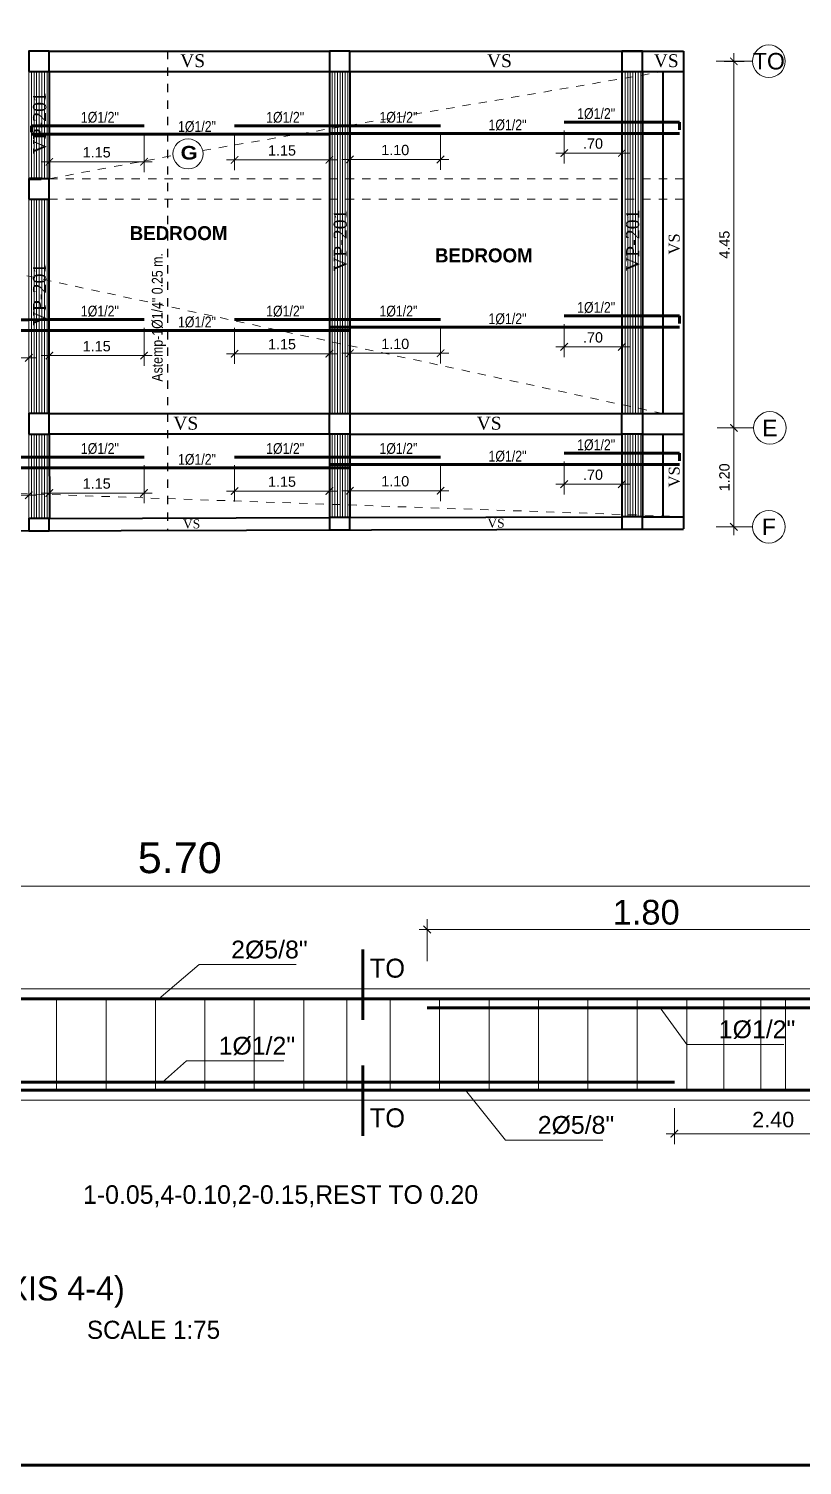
# Model space of a CAD drawing. Header units: millimetres. Extents: x 565 to 912, y 163 to 192.
# Drawn here: x 737.23 to 746.62, y 163.22 to 180.65 of the extents above; entities that cross this region are included whole.
import ezdxf

# ---------------------------------------------------------------- set-up
doc = ezdxf.new("R2010")
doc.units = ezdxf.units.MM
doc.header["$LTSCALE"] = 0.0125
doc.linetypes.add('DASHED2', pattern=[9.525, 6.35, -3.175])
for name, color, linetype, lineweight in [('ACERO', 150, 'Continuous', 60), ('COLUMNAS', 162, 'Continuous', 40), ('COTAS', 9, 'Continuous', 9), ('cotas_v', 130, 'Continuous', 20), ('lineas claras', 4, 'Continuous', 20), ('MARKO', 186, 'Continuous', 80), ('MURO ALTO', 40, 'Continuous', 70), ('proy', 254, 'Continuous', 0), ('PROYECCCIONES', 9, 'DASHED2', 9), ('PROYECCIONES', 7, 'DASHED2', 30), ('TEXTO', 6, 'Continuous', 15), ('VIGAS', 121, 'Continuous', 40)]:
    doc.layers.add(name, color=color, linetype=linetype, lineweight=lineweight)
doc.layers.add('DETALLES', color=1, linetype='Continuous')
doc.styles.add('ARIAL', font='arial.ttf')
doc.styles.add('NOMBRE-2', font='arial.ttf')
doc.styles.add('op', font='romab___.ttf')
doc.styles.add('TEXTO', font='stylu.ttf')
doc.dimstyles.new('PLANTA', dxfattribs={"dimtxt": 0.125, "dimasz": 0.09, "dimexe": 0.125, "dimexo": 0.1, "dimgap": 0.05, "dimtad": 1, "dimzin": 4, "dimdsep": 46, "dimtxsty": 'NOMBRE-2', "dimblk1": 'ARCHTICK', "dimblk2": 'ARCHTICK', "dimsah": 1, "dimcen": 0, "dimdle": 0.1, "dimclrd": 1, "dimclre": 1, "dimclrt": 256, "dimadec": 0, "dimazin": 0, "dimtfac": 1, "dimtmove": 1, "dimatfit": 3, "dimldrblk": 'ARCHTICK', "dimfxl": 0, "dimtolj": 1, "dimtzin": 0, "dimlwd": 0, "dimlwe": 0, "dimarcsym": 0})
pattern_1 = [(90, (21.27016, 2.200372), (-0.03175, 2e-18), [])]

# ---------------------------------------------------------------- blocks, each defined once
blk = doc.blocks.new('_ARCHTICK')
at = {"color": 0, "linetype": 'ByBlock', "const_width": 0.15}
blk.add_lwpolyline([(-0.5, -0.5), (0.5, 0.5)], dxfattribs=at)
blk = doc.blocks.new('*D356')
at = {"layer": 'COTAS', "color": 1, "lineweight": 0, "transparency": 16777216}
for p, q in [((745.692, 175.808), (745.667, 175.808)), ((745.792, 175.908), (745.792, 174.508)), ((745.692, 174.608), (745.667, 174.608))]:
    blk.add_line(p, q, dxfattribs=at)
at = {"layer": 'Defpoints', "color": 0, "transparency": 16777216}
for p in [(745.792, 175.808), (745.792, 174.608), (745.792, 174.608)]:
    blk.add_point(p, dxfattribs=at)
at = {"layer": 'COTAS', "color": 1, "lineweight": 0, "transparency": 16777216, "xscale": 0.09, "yscale": 0.09, "zscale": 0.09}
for p, rotation in [((745.792, 175.808), 90), ((745.792, 174.608), 270)]:
    blk.add_blockref('_ARCHTICK', p, dxfattribs=dict(at, rotation=rotation))
at = {"layer": 'COTAS', "transparency": 16777216, "insert": (745.678, 175.208), "char_height": 0.125, "attachment_point": 5, "rotation": 90, "style": 'NOMBRE-2'}
blk.add_mtext('\\A1;1.20', dxfattribs=at)
blk = doc.blocks.new('*D357')
at = {"layer": 'COTAS', "color": 1, "lineweight": 0, "transparency": 16777216}
for p, q in [((745.792, 180.357), (745.792, 175.708)), ((745.675, 180.257), (745.917, 180.257)), ((745.692, 175.808), (745.667, 175.808))]:
    blk.add_line(p, q, dxfattribs=at)
at = {"layer": 'Defpoints', "color": 0, "transparency": 16777216}
for p in [(745.575, 180.257), (745.792, 175.808), (745.792, 175.808)]:
    blk.add_point(p, dxfattribs=at)
at = {"layer": 'COTAS', "color": 1, "lineweight": 0, "transparency": 16777216, "xscale": 0.09, "yscale": 0.09, "zscale": 0.09}
for p, rotation in [((745.792, 180.257), 90), ((745.792, 175.808), 270)]:
    blk.add_blockref('_ARCHTICK', p, dxfattribs=dict(at, rotation=rotation))
at = {"layer": 'COTAS', "transparency": 16777216, "insert": (745.678, 178.032), "char_height": 0.125, "attachment_point": 5, "rotation": 90, "style": 'NOMBRE-2'}
blk.add_mtext('\\A1;4.45', dxfattribs=at)
blk = doc.blocks.new('*D330')
at = {"layer": 'COTAS', "color": 1, "lineweight": 0, "transparency": 16777216}
for p, q in [((737.482, 179.374), (737.482, 178.913)), ((738.632, 179.374), (738.632, 178.913)), ((737.382, 179.038), (738.732, 179.038))]:
    blk.add_line(p, q, dxfattribs=at)
at = {"layer": 'Defpoints', "color": 0, "transparency": 16777216}
for p in [(737.482, 179.474), (738.632, 179.474), (738.632, 179.038)]:
    blk.add_point(p, dxfattribs=at)
at = {"layer": 'COTAS', "color": 1, "lineweight": 0, "transparency": 16777216, "xscale": 0.09, "yscale": 0.09, "zscale": 0.09, "rotation": 180}
blk.add_blockref('_ARCHTICK', (737.482, 179.038), dxfattribs=at)
at = {"layer": 'COTAS', "color": 1, "lineweight": 0, "transparency": 16777216, "xscale": 0.09, "yscale": 0.09, "zscale": 0.09}
blk.add_blockref('_ARCHTICK', (738.632, 179.038), dxfattribs=at)
at = {"layer": 'COTAS', "transparency": 16777216, "insert": (738.057, 179.152), "char_height": 0.125, "attachment_point": 5, "style": 'NOMBRE-2'}
blk.add_mtext('\\A1;1.15', dxfattribs=at)
blk = doc.blocks.new('*D331')
at = {"layer": 'COTAS', "color": 1, "lineweight": 0, "transparency": 16777216}
for p, q in [((739.731, 179.374), (739.731, 178.936)), ((740.881, 179.374), (740.881, 178.936)), ((739.631, 179.061), (740.981, 179.061))]:
    blk.add_line(p, q, dxfattribs=at)
at = {"layer": 'Defpoints', "color": 0, "transparency": 16777216}
for p in [(739.731, 179.474), (740.881, 179.474), (740.881, 179.061)]:
    blk.add_point(p, dxfattribs=at)
at = {"layer": 'COTAS', "color": 1, "lineweight": 0, "transparency": 16777216, "xscale": 0.09, "yscale": 0.09, "zscale": 0.09, "rotation": 180}
blk.add_blockref('_ARCHTICK', (739.731, 179.061), dxfattribs=at)
at = {"layer": 'COTAS', "color": 1, "lineweight": 0, "transparency": 16777216, "xscale": 0.09, "yscale": 0.09, "zscale": 0.09}
blk.add_blockref('_ARCHTICK', (740.881, 179.061), dxfattribs=at)
at = {"layer": 'COTAS', "transparency": 16777216, "insert": (740.306, 179.175), "char_height": 0.125, "attachment_point": 5, "style": 'NOMBRE-2'}
blk.add_mtext('\\A1;1.15', dxfattribs=at)
blk = doc.blocks.new('*D332')
at = {"layer": 'COTAS', "color": 1, "lineweight": 0, "transparency": 16777216}
for p, q in [((741.131, 179.374), (741.131, 178.941)), ((742.231, 179.374), (742.231, 178.941)), ((741.031, 179.066), (742.331, 179.066))]:
    blk.add_line(p, q, dxfattribs=at)
at = {"layer": 'Defpoints', "color": 0, "transparency": 16777216}
for p in [(741.131, 179.474), (742.231, 179.474), (742.231, 179.066)]:
    blk.add_point(p, dxfattribs=at)
at = {"layer": 'COTAS', "color": 1, "lineweight": 0, "transparency": 16777216, "xscale": 0.09, "yscale": 0.09, "zscale": 0.09, "rotation": 180}
blk.add_blockref('_ARCHTICK', (741.131, 179.066), dxfattribs=at)
at = {"layer": 'COTAS', "color": 1, "lineweight": 0, "transparency": 16777216, "xscale": 0.09, "yscale": 0.09, "zscale": 0.09}
blk.add_blockref('_ARCHTICK', (742.231, 179.066), dxfattribs=at)
at = {"layer": 'COTAS', "transparency": 16777216, "insert": (741.681, 179.18), "char_height": 0.125, "attachment_point": 5, "style": 'NOMBRE-2'}
blk.add_mtext('\\A1;1.10', dxfattribs=at)
blk = doc.blocks.new('*D333')
at = {"layer": 'COTAS', "color": 1, "lineweight": 0, "transparency": 16777216}
for p, q in [((743.732, 179.419), (743.732, 179.019)), ((744.432, 179.421), (744.432, 179.019)), ((743.632, 179.144), (744.532, 179.144))]:
    blk.add_line(p, q, dxfattribs=at)
at = {"layer": 'Defpoints', "color": 0, "transparency": 16777216}
for p in [(743.732, 179.519), (744.432, 179.521), (744.432, 179.144)]:
    blk.add_point(p, dxfattribs=at)
at = {"layer": 'COTAS', "color": 1, "lineweight": 0, "transparency": 16777216, "xscale": 0.09, "yscale": 0.09, "zscale": 0.09, "rotation": 180}
blk.add_blockref('_ARCHTICK', (743.732, 179.144), dxfattribs=at)
at = {"layer": 'COTAS', "color": 1, "lineweight": 0, "transparency": 16777216, "xscale": 0.09, "yscale": 0.09, "zscale": 0.09}
blk.add_blockref('_ARCHTICK', (744.432, 179.144), dxfattribs=at)
at = {"layer": 'COTAS', "transparency": 16777216, "insert": (744.082, 179.258), "char_height": 0.125, "attachment_point": 5, "style": 'NOMBRE-2'}
blk.add_mtext('\\A1;.70', dxfattribs=at)
blk = doc.blocks.new('*D334')
at = {"layer": 'COTAS', "color": 1, "lineweight": 0, "transparency": 16777216}
for p, q in [((743.732, 177.067), (743.732, 176.667)), ((744.432, 177.069), (744.432, 176.667)), ((743.632, 176.792), (744.532, 176.792))]:
    blk.add_line(p, q, dxfattribs=at)
at = {"layer": 'Defpoints', "color": 0, "transparency": 16777216}
for p in [(743.732, 177.167), (744.432, 177.169), (744.432, 176.792)]:
    blk.add_point(p, dxfattribs=at)
at = {"layer": 'COTAS', "color": 1, "lineweight": 0, "transparency": 16777216, "xscale": 0.09, "yscale": 0.09, "zscale": 0.09, "rotation": 180}
blk.add_blockref('_ARCHTICK', (743.732, 176.792), dxfattribs=at)
at = {"layer": 'COTAS', "color": 1, "lineweight": 0, "transparency": 16777216, "xscale": 0.09, "yscale": 0.09, "zscale": 0.09}
blk.add_blockref('_ARCHTICK', (744.432, 176.792), dxfattribs=at)
at = {"layer": 'COTAS', "transparency": 16777216, "insert": (744.082, 176.906), "char_height": 0.125, "attachment_point": 5, "style": 'NOMBRE-2'}
blk.add_mtext('\\A1;.70', dxfattribs=at)
blk = doc.blocks.new('*D335')
at = {"layer": 'COTAS', "color": 1, "lineweight": 0, "transparency": 16777216}
for p, q in [((741.131, 177.022), (741.131, 176.589)), ((742.231, 177.022), (742.231, 176.589)), ((741.031, 176.714), (742.331, 176.714))]:
    blk.add_line(p, q, dxfattribs=at)
at = {"layer": 'Defpoints', "color": 0, "transparency": 16777216}
for p in [(741.131, 177.122), (742.231, 177.122), (742.231, 176.714)]:
    blk.add_point(p, dxfattribs=at)
at = {"layer": 'COTAS', "color": 1, "lineweight": 0, "transparency": 16777216, "xscale": 0.09, "yscale": 0.09, "zscale": 0.09, "rotation": 180}
blk.add_blockref('_ARCHTICK', (741.131, 176.714), dxfattribs=at)
at = {"layer": 'COTAS', "color": 1, "lineweight": 0, "transparency": 16777216, "xscale": 0.09, "yscale": 0.09, "zscale": 0.09}
blk.add_blockref('_ARCHTICK', (742.231, 176.714), dxfattribs=at)
at = {"layer": 'COTAS', "transparency": 16777216, "insert": (741.681, 176.827), "char_height": 0.125, "attachment_point": 5, "style": 'NOMBRE-2'}
blk.add_mtext('\\A1;1.10', dxfattribs=at)
blk = doc.blocks.new('*D336')
at = {"layer": 'COTAS', "color": 1, "lineweight": 0, "transparency": 16777216}
for p, q in [((739.731, 177.022), (739.731, 176.584)), ((740.881, 177.022), (740.881, 176.584)), ((739.631, 176.709), (740.981, 176.709))]:
    blk.add_line(p, q, dxfattribs=at)
at = {"layer": 'Defpoints', "color": 0, "transparency": 16777216}
for p in [(739.731, 177.122), (740.881, 177.122), (740.881, 176.709)]:
    blk.add_point(p, dxfattribs=at)
at = {"layer": 'COTAS', "color": 1, "lineweight": 0, "transparency": 16777216, "xscale": 0.09, "yscale": 0.09, "zscale": 0.09, "rotation": 180}
blk.add_blockref('_ARCHTICK', (739.731, 176.709), dxfattribs=at)
at = {"layer": 'COTAS', "color": 1, "lineweight": 0, "transparency": 16777216, "xscale": 0.09, "yscale": 0.09, "zscale": 0.09}
blk.add_blockref('_ARCHTICK', (740.881, 176.709), dxfattribs=at)
at = {"layer": 'COTAS', "transparency": 16777216, "insert": (740.306, 176.823), "char_height": 0.125, "attachment_point": 5, "style": 'NOMBRE-2'}
blk.add_mtext('\\A1;1.15', dxfattribs=at)
blk = doc.blocks.new('*D337')
at = {"layer": 'COTAS', "color": 1, "lineweight": 0, "transparency": 16777216}
for p, q in [((735.783, 177.022), (735.783, 176.534)), ((737.232, 177.025), (737.232, 176.534)), ((735.683, 176.659), (737.332, 176.659))]:
    blk.add_line(p, q, dxfattribs=at)
at = {"layer": 'Defpoints', "color": 0, "transparency": 16777216}
for p in [(735.783, 177.122), (737.232, 177.125), (737.232, 176.659)]:
    blk.add_point(p, dxfattribs=at)
at = {"layer": 'COTAS', "color": 1, "lineweight": 0, "transparency": 16777216, "xscale": 0.09, "yscale": 0.09, "zscale": 0.09, "rotation": 180}
blk.add_blockref('_ARCHTICK', (735.783, 176.659), dxfattribs=at)
at = {"layer": 'COTAS', "color": 1, "lineweight": 0, "transparency": 16777216, "xscale": 0.09, "yscale": 0.09, "zscale": 0.09}
blk.add_blockref('_ARCHTICK', (737.232, 176.659), dxfattribs=at)
at = {"layer": 'COTAS', "transparency": 16777216, "insert": (736.507, 176.772), "char_height": 0.125, "attachment_point": 5, "style": 'NOMBRE-2'}
blk.add_mtext('\\A1;1.45', dxfattribs=at)
blk = doc.blocks.new('*D338')
at = {"layer": 'COTAS', "color": 1, "lineweight": 0, "transparency": 16777216}
for p, q in [((737.482, 177.022), (737.482, 176.561)), ((738.632, 177.022), (738.632, 176.561)), ((737.382, 176.686), (738.732, 176.686))]:
    blk.add_line(p, q, dxfattribs=at)
at = {"layer": 'Defpoints', "color": 0, "transparency": 16777216}
for p in [(737.482, 177.122), (738.632, 177.122), (738.632, 176.686)]:
    blk.add_point(p, dxfattribs=at)
at = {"layer": 'COTAS', "color": 1, "lineweight": 0, "transparency": 16777216, "xscale": 0.09, "yscale": 0.09, "zscale": 0.09, "rotation": 180}
blk.add_blockref('_ARCHTICK', (737.482, 176.686), dxfattribs=at)
at = {"layer": 'COTAS', "color": 1, "lineweight": 0, "transparency": 16777216, "xscale": 0.09, "yscale": 0.09, "zscale": 0.09}
blk.add_blockref('_ARCHTICK', (738.632, 176.686), dxfattribs=at)
at = {"layer": 'COTAS', "transparency": 16777216, "insert": (738.057, 176.799), "char_height": 0.125, "attachment_point": 5, "style": 'NOMBRE-2'}
blk.add_mtext('\\A1;1.15', dxfattribs=at)
blk = doc.blocks.new('*D267')
at = {"layer": 'COTAS', "color": 1, "lineweight": 0, "transparency": 16777216}
for p, q in [((735.783, 175.354), (735.783, 174.866)), ((737.232, 175.358), (737.232, 174.866)), ((735.683, 174.991), (737.332, 174.991))]:
    blk.add_line(p, q, dxfattribs=at)
at = {"layer": 'Defpoints', "color": 0, "transparency": 16777216}
for p in [(735.783, 175.454), (737.232, 175.458), (737.232, 174.991)]:
    blk.add_point(p, dxfattribs=at)
at = {"layer": 'COTAS', "color": 1, "lineweight": 0, "transparency": 16777216, "xscale": 0.09, "yscale": 0.09, "zscale": 0.09, "rotation": 180}
blk.add_blockref('_ARCHTICK', (735.783, 174.991), dxfattribs=at)
at = {"layer": 'COTAS', "color": 1, "lineweight": 0, "transparency": 16777216, "xscale": 0.09, "yscale": 0.09, "zscale": 0.09}
blk.add_blockref('_ARCHTICK', (737.232, 174.991), dxfattribs=at)
at = {"layer": 'COTAS', "transparency": 16777216, "insert": (736.507, 175.105), "char_height": 0.125, "attachment_point": 5, "style": 'NOMBRE-2'}
blk.add_mtext('\\A1;1.45', dxfattribs=at)
blk = doc.blocks.new('*D268')
at = {"layer": 'COTAS', "color": 1, "lineweight": 0, "transparency": 16777216}
for p, q in [((737.482, 175.355), (737.482, 174.893)), ((738.632, 175.355), (738.632, 174.893)), ((737.382, 175.018), (738.732, 175.018))]:
    blk.add_line(p, q, dxfattribs=at)
at = {"layer": 'Defpoints', "color": 0, "transparency": 16777216}
for p in [(737.482, 175.455), (738.632, 175.455), (738.632, 175.018)]:
    blk.add_point(p, dxfattribs=at)
at = {"layer": 'COTAS', "color": 1, "lineweight": 0, "transparency": 16777216, "xscale": 0.09, "yscale": 0.09, "zscale": 0.09, "rotation": 180}
blk.add_blockref('_ARCHTICK', (737.482, 175.018), dxfattribs=at)
at = {"layer": 'COTAS', "color": 1, "lineweight": 0, "transparency": 16777216, "xscale": 0.09, "yscale": 0.09, "zscale": 0.09}
blk.add_blockref('_ARCHTICK', (738.632, 175.018), dxfattribs=at)
at = {"layer": 'COTAS', "transparency": 16777216, "insert": (738.057, 175.132), "char_height": 0.125, "attachment_point": 5, "style": 'NOMBRE-2'}
blk.add_mtext('\\A1;1.15', dxfattribs=at)
blk = doc.blocks.new('*D269')
at = {"layer": 'COTAS', "color": 1, "lineweight": 0, "transparency": 16777216}
for p, q in [((739.731, 175.355), (739.731, 174.917)), ((740.881, 175.355), (740.881, 174.917)), ((739.631, 175.042), (740.981, 175.042))]:
    blk.add_line(p, q, dxfattribs=at)
at = {"layer": 'Defpoints', "color": 0, "transparency": 16777216}
for p in [(739.731, 175.455), (740.881, 175.455), (740.881, 175.042)]:
    blk.add_point(p, dxfattribs=at)
at = {"layer": 'COTAS', "color": 1, "lineweight": 0, "transparency": 16777216, "xscale": 0.09, "yscale": 0.09, "zscale": 0.09, "rotation": 180}
blk.add_blockref('_ARCHTICK', (739.731, 175.042), dxfattribs=at)
at = {"layer": 'COTAS', "color": 1, "lineweight": 0, "transparency": 16777216, "xscale": 0.09, "yscale": 0.09, "zscale": 0.09}
blk.add_blockref('_ARCHTICK', (740.881, 175.042), dxfattribs=at)
at = {"layer": 'COTAS', "transparency": 16777216, "insert": (740.306, 175.155), "char_height": 0.125, "attachment_point": 5, "style": 'NOMBRE-2'}
blk.add_mtext('\\A1;1.15', dxfattribs=at)
blk = doc.blocks.new('*D270')
at = {"layer": 'COTAS', "color": 1, "lineweight": 0, "transparency": 16777216}
for p, q in [((741.131, 175.355), (741.131, 174.921)), ((742.231, 175.355), (742.231, 174.921)), ((741.031, 175.046), (742.331, 175.046))]:
    blk.add_line(p, q, dxfattribs=at)
at = {"layer": 'Defpoints', "color": 0, "transparency": 16777216}
for p in [(741.131, 175.455), (742.231, 175.455), (742.231, 175.046)]:
    blk.add_point(p, dxfattribs=at)
at = {"layer": 'COTAS', "color": 1, "lineweight": 0, "transparency": 16777216, "xscale": 0.09, "yscale": 0.09, "zscale": 0.09, "rotation": 180}
blk.add_blockref('_ARCHTICK', (741.131, 175.046), dxfattribs=at)
at = {"layer": 'COTAS', "color": 1, "lineweight": 0, "transparency": 16777216, "xscale": 0.09, "yscale": 0.09, "zscale": 0.09}
blk.add_blockref('_ARCHTICK', (742.231, 175.046), dxfattribs=at)
at = {"layer": 'COTAS', "transparency": 16777216, "insert": (741.681, 175.16), "char_height": 0.125, "attachment_point": 5, "style": 'NOMBRE-2'}
blk.add_mtext('\\A1;1.10', dxfattribs=at)
blk = doc.blocks.new('*D271')
at = {"layer": 'COTAS', "color": 1, "lineweight": 0, "transparency": 16777216}
for p, q in [((743.732, 175.4), (743.732, 175)), ((744.432, 175.402), (744.432, 175)), ((743.632, 175.125), (744.532, 175.125))]:
    blk.add_line(p, q, dxfattribs=at)
at = {"layer": 'Defpoints', "color": 0, "transparency": 16777216}
for p in [(743.732, 175.5), (744.432, 175.502), (744.432, 175.125)]:
    blk.add_point(p, dxfattribs=at)
at = {"layer": 'COTAS', "color": 1, "lineweight": 0, "transparency": 16777216, "xscale": 0.09, "yscale": 0.09, "zscale": 0.09, "rotation": 180}
blk.add_blockref('_ARCHTICK', (743.732, 175.125), dxfattribs=at)
at = {"layer": 'COTAS', "color": 1, "lineweight": 0, "transparency": 16777216, "xscale": 0.09, "yscale": 0.09, "zscale": 0.09}
blk.add_blockref('_ARCHTICK', (744.432, 175.125), dxfattribs=at)
at = {"layer": 'COTAS', "transparency": 16777216, "insert": (744.082, 175.239), "char_height": 0.125, "attachment_point": 5, "style": 'NOMBRE-2'}
blk.add_mtext('\\A1;.70', dxfattribs=at)

msp = doc.modelspace()

# ---------------------------------------------------------------- hatches: boundary and pattern name
at = {"layer": 'proy'}
h = msp.add_hatch(dxfattribs=at)
h.set_pattern_fill('LINE', color=256, scale=0.01, angle=90, style=0)
h.set_pattern_definition(pattern_1)
h.paths.add_polyline_path([(730.13115, 180.1324), (729.88115, 180.1324), (729.88115, 175.98256), (730.13115, 175.98256)])
h.paths.add_polyline_path([(730.13115, 175.73256), (729.88115, 175.73256), (729.88115, 175.7324), (729.88153, 174.68959), (730.13153, 174.69027)])
h.paths.add_polyline_path([(732.92115, 178.5824), (732.67115, 178.5824), (732.67117, 175.98246), (732.92118, 175.98246)])
h.paths.add_polyline_path([(732.92118, 175.73246), (732.67118, 175.73246), (732.67118, 174.70026), (732.92118, 174.70026), (732.9234, 174.70027)])
h.paths.add_polyline_path([(737.48115, 180.1324), (737.23115, 180.1324), (737.23115, 178.8324), (737.48115, 178.8324)])
h.paths.add_polyline_path([(737.48115, 178.5824), (737.23115, 178.5824), (737.23115, 175.9824), (737.48115, 175.9824)])
h.paths.add_polyline_path([(737.48115, 175.7324), (737.23115, 175.7324), (737.23115, 174.70956), (737.23142, 174.70957), (737.48393, 174.71025)])
h = msp.add_hatch(dxfattribs=at)
h.set_pattern_fill('LINE', color=256, scale=0.01, angle=90, style=0)
h.set_pattern_definition(pattern_1)
h.paths.add_polyline_path([(741.1315, 180.1324), (740.8815, 180.1324), (740.8817, 175.98256), (741.1315, 175.98256)])
h.paths.add_polyline_path([(741.1315, 175.73256), (740.8815, 175.73256), (740.88425, 174.71949), (741.1315, 174.72016)])
h.paths.add_polyline_path([(744.68115, 180.1324), (744.43115, 180.1324), (744.43115, 175.98256), (744.68115, 175.98256)])
h.paths.add_polyline_path([(744.68115, 175.73256), (744.43115, 175.73256), (744.43115, 174.72913), (744.68142, 174.72981)])

# ---------------------------------------------------------------- linework, layer by layer
at = {"layer": 'ACERO'}
for p, q in [((737.26441, 179.47448), (737.26441, 179.39846)), ((737.26441, 179.47448), (738.6319, 179.47448)), ((739.7314, 179.47448), (740.8814, 179.47448)), ((740.8814, 179.47448), (741.1315, 179.47448)), ((741.1315, 179.47448), (742.2315, 179.47448)), ((744.4319, 179.51932), (743.7319, 179.51932)), ((744.4319, 179.51932), (745.13196, 179.51932)), ((745.13196, 179.51932), (745.13196, 179.42701)), ((740.8814, 179.37448), (737.26441, 179.37448)), ((740.88137, 179.3819), (745.13043, 179.3819)), ((744.43187, 177.16709), (743.73187, 177.16709)), ((744.43187, 177.16709), (745.13193, 177.16709)), ((745.13193, 177.16709), (745.13193, 177.07477)), ((732.67116, 176.99051), (741.13147, 176.99053)), ((735.78187, 177.12156), (737.23187, 177.12156)), ((737.23187, 177.12156), (737.48187, 177.12224)), ((737.48187, 177.12224), (738.63187, 177.12224)), ((739.73137, 177.12224), (740.88137, 177.12224)), ((740.88134, 177.02966), (745.1304, 177.02966)), ((740.88137, 177.12224), (741.13147, 177.12224)), ((741.13147, 177.12224), (742.23147, 177.12224)), ((737.23266, 175.45419), (735.78266, 175.45419)), ((737.2319, 175.45419), (737.4819, 175.45487)), ((737.4819, 175.45487), (738.6319, 175.45487)), ((739.7314, 175.45487), (740.8814, 175.45487)), ((740.8814, 175.45487), (741.1315, 175.45487)), ((741.1315, 175.45487), (742.2315, 175.45487)), ((744.4319, 175.49971), (743.7319, 175.49971)), ((744.4319, 175.49971), (745.13196, 175.49971)), ((745.13196, 175.49971), (745.13196, 175.4074)), ((732.67224, 175.32316), (741.1315, 175.32316)), ((740.88137, 175.36229), (745.13043, 175.36229)), ((741.28594, 169.47931), (741.28594, 168.62437)), ((734.71982, 168.88052), (747.46982, 168.88052)), ((747.88184, 168.77084), (742.06982, 168.77084)), ((741.28594, 168.07104), (741.28594, 167.2161)), ((733.66982, 167.86993), (745.06982, 167.86993)), ((734.71982, 167.77052), (747.46982, 167.77052))]:
    msp.add_line(p, q, dxfattribs=at)
at = {"layer": 'COLUMNAS'}
for points in [[(737.23115, 180.1324), (737.48115, 180.1324), (737.48115, 180.3824), (737.23115, 180.3824)], [(740.8815, 180.1324), (741.1315, 180.1324), (741.1315, 180.3824), (740.8815, 180.3824)], [(744.43115, 180.1324), (744.68115, 180.1324), (744.68115, 180.3824), (744.43115, 180.3824)], [(737.23115, 178.5824), (737.48115, 178.5824), (737.48115, 178.8324), (737.23115, 178.8324)], [(737.23115, 175.7324), (737.48115, 175.7324), (737.48115, 175.9824), (737.23115, 175.9824)], [(740.8815, 175.98256), (741.1315, 175.98256), (741.1315, 175.73256), (740.8815, 175.73256)], [(744.43115, 175.98256), (744.68115, 175.98256), (744.68115, 175.73256), (744.43115, 175.73256)], [(737.23115, 174.55956), (737.48115, 174.55956), (737.48142, 174.71024), (737.23142, 174.70957)], [(740.88153, 174.56948), (741.13153, 174.56948), (741.1315, 174.72016), (740.88115, 174.71948)], [(744.43115, 174.57981), (744.68115, 174.57981), (744.68142, 174.72981), (744.43115, 174.72913)]]:
    msp.add_lwpolyline(points, close=True, dxfattribs=at)
at = {"layer": 'COTAS', "color": 1, "lineweight": 0}
for p, q in [((734.04482, 170.24795), (748.14482, 170.24795)), ((742.06982, 169.33628), (742.06982, 169.84593)), ((741.96982, 169.72093), (747.56982, 169.72093)), ((745.06982, 167.55052), (745.06982, 167.11727)), ((744.96982, 167.24227), (747.56982, 167.24227))]:
    msp.add_line(p, q, dxfattribs=at)
at = {"layer": 'cotas_v'}
msp.add_circle((739.16565, 179.13346), 0.18263, dxfattribs=at)
at = {"layer": 'MARKO'}
msp.add_lwpolyline([(706.47097, 191.71852), (706.47097, 163.21852), (770.06423, 163.21852), (770.06423, 191.71852)], close=True, dxfattribs=at)
at = {"layer": 'MURO ALTO'}
for p, q in [((737.23115, 178.8324), (737.38115, 178.8324)), ((741.03115, 175.73256), (741.03115, 175.7324)), ((744.53115, 175.73256), (744.53115, 175.7324)), ((744.68115, 175.73256), (744.68115, 175.7324))]:
    msp.add_line(p, q, dxfattribs=at)
at = {"layer": 'proy'}
for p, q in [((739.29974, 169.29403), (738.81323, 168.88052)), ((740.47935, 169.29403), (739.29974, 169.29403)), ((737.94978, 169.00052), (731.26982, 169.00052)), ((734.71982, 169.00052), (747.46982, 169.00052)), ((737.56982, 168.88052), (737.56982, 167.77052)), ((738.16982, 168.88052), (738.16982, 167.77052)), ((738.76982, 168.88052), (738.76982, 167.77052)), ((739.36982, 168.88052), (739.36982, 167.77052)), ((739.96982, 168.88052), (739.96982, 167.77052)), ((740.56982, 168.88052), (740.56982, 167.77052)), ((741.09482, 168.88052), (741.09482, 167.77052)), ((741.61982, 168.88052), (741.61982, 167.77052)), ((742.21982, 168.88052), (742.21982, 167.77052)), ((742.81982, 168.88052), (742.81982, 167.77052)), ((743.41982, 168.88052), (743.41982, 167.77052)), ((744.01982, 168.88052), (744.01982, 167.77052)), ((744.61982, 168.88052), (744.61982, 167.77052)), ((745.21982, 168.32552), (744.89724, 168.77084)), ((745.21982, 168.88052), (745.21982, 167.77052)), ((745.66982, 168.88052), (745.66982, 167.77052)), ((746.11982, 168.88052), (746.11982, 167.77052)), ((746.41982, 168.88052), (746.41982, 167.77052)), ((746.39943, 168.32552), (745.21982, 168.32552)), ((739.14759, 168.12634), (738.85416, 167.86993)), ((740.3272, 168.12634), (739.14759, 168.12634)), ((743.02148, 167.16516), (742.53498, 167.77052)), ((734.382, 167.65052), (747.46982, 167.65052)), ((744.2011, 167.16516), (743.02148, 167.16516))]:
    msp.add_line(p, q, dxfattribs=at)
at = {"layer": 'PROYECCCIONES'}
for p, q in [((739.34347, 179.17509), (744.93115, 180.1324)), ((737.48115, 178.8324), (738.98411, 179.11352)), ((737.48115, 178.8324), (745.18115, 178.8324)), ((737.48115, 178.5824), (745.18115, 178.5824)), ((744.93115, 175.98256), (736.70732, 177.76279)), ((726.72276, 175.37323), (745.18115, 174.73187))]:
    msp.add_line(p, q, dxfattribs=at)
at = {"layer": 'PROYECCIONES'}
msp.add_line((738.91475, 180.3824), (738.91475, 174.56466), dxfattribs=at)
at = {"layer": 'TEXTO'}
for p, q in [((745.57543, 180.2574), (746.01923, 180.2574)), ((745.58752, 175.80756), (746.03132, 175.80756)), ((745.57543, 174.60834), (746.01923, 174.60834))]:
    msp.add_line(p, q, dxfattribs=at)
for centre in [(746.21715, 180.2574), (746.22924, 175.80756), (746.21715, 174.60834)]:
    msp.add_circle(centre, 0.19792, dxfattribs=at)
at = {"layer": 'VIGAS'}
for p, q in [((737.48115, 180.3824), (740.8815, 180.3824)), ((741.1315, 180.3824), (744.68115, 180.3824)), ((744.68115, 180.3824), (745.18115, 180.3824)), ((745.18115, 180.3824), (745.18115, 174.58167)), ((737.48115, 180.1324), (740.8815, 180.1324)), ((737.48115, 180.1324), (737.48115, 178.8324)), ((740.8815, 180.1324), (740.8817, 175.98256)), ((741.1315, 180.1324), (744.43115, 180.1324)), ((741.1315, 180.1324), (741.1315, 175.98256)), ((744.43115, 180.1324), (744.43115, 175.98256)), ((744.68115, 180.1324), (745.18115, 180.1324)), ((744.68115, 180.1324), (744.68115, 175.98256)), ((744.93115, 180.1324), (744.93115, 175.98256)), ((745.18115, 180.2324), (745.18115, 178.4324)), ((737.48115, 175.9824), (737.48115, 178.5824)), ((737.48115, 175.9824), (740.8815, 175.98256)), ((741.1315, 175.98256), (744.43115, 175.98256)), ((744.68115, 175.98256), (745.18115, 175.98256)), ((740.8815, 175.73256), (737.48115, 175.7324)), ((737.48115, 175.7324), (737.48393, 174.71025)), ((740.8815, 175.73256), (740.88425, 174.71949)), ((741.1315, 175.73256), (744.43115, 175.73256)), ((741.1315, 175.73256), (741.1315, 174.71982)), ((744.43115, 175.73256), (744.43115, 174.72913)), ((744.66216, 175.73256), (745.18115, 175.73256)), ((744.68115, 175.7324), (744.68142, 174.72981)), ((744.93115, 175.73256), (744.93115, 174.72981)), ((737.48142, 174.71024), (740.88115, 174.71948)), ((741.1315, 174.72016), (744.43115, 174.72913)), ((744.68142, 174.72981), (745.18115, 174.72981)), ((721.13115, 174.51582), (744.43115, 174.57981)), ((744.68115, 174.57981), (745.18115, 174.58117))]:
    msp.add_line(p, q, dxfattribs=at)

# ---------------------------------------------------------------- block references
at = {"layer": 'COTAS', "color": 1, "lineweight": 0, "xscale": -0.09, "yscale": 0.09, "zscale": 0.09}
msp.add_blockref('_ARCHTICK', (742.06982, 169.72093), dxfattribs=at)
at = {"layer": 'COTAS', "color": 1, "lineweight": 0, "xscale": 0.09, "yscale": 0.09, "zscale": 0.09, "rotation": 180}
msp.add_blockref('_ARCHTICK', (745.06982, 167.24227), dxfattribs=at)

# ---------------------------------------------------------------- texts
at = {"layer": 'COLUMNAS', "attachment_point": 1, "style": 'NOMBRE-2'}
for s, insert, char_height in [('{\\fVineta BT|b0|i0|c0|p82;MAIN BEAM DETAIL 101-201 (AXIS 4-4)}', (731.23477, 165.51129), 0.2929546), ('{\\fVineta BT|b0|i0|c0|p82;SCALE 1:75}', (737.93847, 164.97269), 0.219716)]:
    msp.add_mtext(s, dxfattribs=dict(at, insert=insert, char_height=char_height))
at = {"layer": 'COTAS', "attachment_point": 5, "style": 'NOMBRE-2'}
for s, insert, char_height in [('5.70', (739.06529, 170.58941), 0.375), ('1.80', (744.72711, 169.92847), 0.3), ('\\A1;2.40', (746.26982, 167.41301), 0.1875)]:
    msp.add_mtext(s, dxfattribs=dict(at, insert=insert, char_height=char_height))
at = {"layer": 'cotas_v', "style": 'TEXTO'}
msp.add_text('1-0.05,4-0.10,2-0.15,REST TO 0.20', height=0.225654, dxfattribs=at).set_placement((737.89092, 166.39127))
at = {"layer": 'cotas_v', "style": 'NOMBRE-2'}
for s, insert, char_height, attachment_point in [('{\\fArial Narrow|b0|i0|c0|p34;1%%c1/2"}', (738.0951, 179.5755), 0.13068, 5), ('{\\fArial Narrow|b0|i0|c0|p34;1%%c1/2"}', (740.3446, 179.5755), 0.13068, 5), ('{\\fArial Narrow|b0|i0|c0|p34;1%%c1/2"}', (741.71969, 179.5755), 0.13068, 5), ('{\\fArial Narrow|b0|i0|c0|p34;1%%c1/2"}', (744.1201, 179.62034), 0.13068, 5), ('{\\fArial Narrow|b0|i0|c0|p34;1%%c1/2"}', (739.27441, 179.46325), 0.13068, 5), ('{\\fArial Narrow|b0|i0|c0|p34;1%%c1/2"}', (743.04409, 179.48292), 0.13068, 5), ('{\\fArial Black|b0|i0|c0|p34;G}', (739.07513, 179.23053), 0.1654217, 1), ('{\\fArial Narrow|b0|i0|c0|p34;1%%c1/2"}', (744.12007, 177.2681), 0.13068, 5), ('{\\fArial Narrow|b0|i0|c0|p34;1%%c1/2"}', (738.09507, 177.22326), 0.13068, 5), ('{\\fArial Narrow|b0|i0|c0|p34;1%%c1/2"}', (739.27438, 177.09155), 0.13068, 5), ('{\\fArial Narrow|b0|i0|c0|p34;1%%c1/2"}', (740.34457, 177.22326), 0.13068, 5), ('{\\fArial Narrow|b0|i0|c0|p34;1%%c1/2"}', (741.71966, 177.22326), 0.13068, 5), ('{\\fArial Narrow|b0|i0|c0|p34;1%%c1/2"}', (743.04406, 177.13068), 0.13068, 5), ('{\\fArial Narrow|b0|i0|c0|p34;1%%c1/2"}', (738.0951, 175.55589), 0.13068, 5), ('{\\fArial Narrow|b0|i0|c0|p34;1%%c1/2"}', (740.3446, 175.55589), 0.13068, 5), ('{\\fArial Narrow|b0|i0|c0|p34;1%%c1/2"}', (741.71969, 175.55589), 0.13068, 5), ('{\\fArial Narrow|b0|i0|c0|p34;1%%c1/2"}', (744.1201, 175.60073), 0.13068, 5), ('{\\fArial Narrow|b0|i0|c0|p34;1%%c1/2"}', (739.27441, 175.42417), 0.13068, 5), ('{\\fArial Narrow|b0|i0|c0|p34;1%%c1/2"}', (743.04409, 175.46331), 0.13068, 5)]:
    msp.add_mtext(s, dxfattribs=dict(at, insert=insert, char_height=char_height, attachment_point=attachment_point))
at = {"layer": 'cotas_v', "insert": (738.81192, 177.14916), "char_height": 0.13068, "attachment_point": 5, "rotation": 90, "style": 'NOMBRE-2'}
msp.add_mtext('{\\fArial Narrow|b0|i0|c0|p34;Astemp-1%%c1/4" 0.25 m.}', dxfattribs=at)
at = {"layer": 'DETALLES', "attachment_point": 1, "style": 'TEXTO'}
for insert, char_height in [((739.07012, 180.34326), 0.1565363), ((742.79512, 180.34326), 0.1565363), ((744.81995, 180.34326), 0.1565363), ((738.98753, 175.94343), 0.1565363), ((742.67012, 175.94343), 0.1565363), ((739.1038, 174.69764), 0.1087058), ((742.79985, 174.70779), 0.1087058)]:
    msp.add_mtext('{\\fRomantic|b0|i0|c2|p2;VS}', dxfattribs=dict(at, insert=insert, char_height=char_height))
at = {"layer": 'DETALLES', "attachment_point": 1, "rotation": 90, "style": 'TEXTO'}
for s, insert, char_height in [('{\\fRomantic|b0|i0|c2|p2;VP-201}', (737.28315, 179.13338), 0.1598614), ('{\\fRomantic|b0|i0|c2|p2;VP-201}', (740.9335, 177.70846), 0.1598614), ('{\\fRomantic|b0|i0|c2|p2;VP-201}', (744.48315, 177.70846), 0.1598614), ('{\\fRomantic|b0|i0|c2|p2;VS}', (745.00069, 177.91211), 0.1330559), ('{\\fRomantic|b0|i0|c2|p2;VP-201}', (737.28315, 177.05088), 0.1598614), ('{\\fRomantic|b0|i0|c2|p2;VS}', (745.00069, 175.08651), 0.1330559)]:
    msp.add_mtext(s, dxfattribs=dict(at, insert=insert, char_height=char_height))
at = {"layer": 'lineas claras', "attachment_point": 1}
for s, insert, char_height, width in [('{\\fArial|b0|i0|c0|p34;2%%c5/8"}', (739.68928, 169.58609), 0.216, 1.1518542), ('{\\fTOrial Black|b0|i0|c0|p34;TO}', (741.37274, 169.36663), 0.2299944, 1.2264237), ('{\\fArial|b0|i0|c0|p34;1%%c1/2"}', (745.60936, 168.61758), 0.216, 1.1519), ('{\\fArial|b0|i0|c0|p34;1%%c1/2"}', (739.53713, 168.4184), 0.216, 1.1519), ('{\\fTOrial Black|b0|i0|c0|p34;TO}', (741.37274, 167.55015), 0.2299944, 1.2264237), ('{\\fArial|b0|i0|c0|p34;2%%c5/8"}', (743.41102, 167.45722), 0.216, 1.1518542)]:
    msp.add_mtext(s, dxfattribs=dict(at, insert=insert, char_height=char_height, width=width))
at = {"layer": 'proy', "style": 'op'}
for p in [(738.45706, 178.08698), (742.16294, 177.81735)]:
    msp.add_text('BEDROOM', height=0.17, dxfattribs=at).set_placement(p)
at = {"layer": 'TEXTO', "char_height": 0.2, "attachment_point": 5, "style": 'ARIAL'}
for s, insert in [('TO', (746.21715, 180.2574)), ('E', (746.22924, 175.80756)), ('F', (746.21715, 174.60834))]:
    msp.add_mtext(s, dxfattribs=dict(at, insert=insert))

# ---------------------------------------------------------------- dimensions: what is measured, and where the dimension line sits
at = {"layer": 'COTAS'}
for base, p1, p2, picture, middle in [((745.79162, 175.80756), (745.57543, 180.2574), (745.79162, 175.80756), '*D357', (745.67805, 178.03248)), ((745.79162, 174.60834), (745.79162, 175.80756), (745.79162, 174.60834), '*D356', (745.6778, 175.20795))]:
    dim = msp.add_linear_dim(base=base, p1=p1, p2=p2, angle=90, dimstyle='PLANTA', dxfattribs=at)
    dim.commit()
    dim.dimension.update_dxf_attribs({"geometry": picture, "text_midpoint": middle})
for base, p1, p2, picture, middle in [((738.6319, 179.03786), (737.4819, 179.47448), (738.6319, 179.47448), '*D330', (738.0569, 179.15169)), ((740.8814, 179.06123), (739.7314, 179.47448), (740.8814, 179.47448), '*D331', (740.3064, 179.17505)), ((742.2315, 179.06586), (741.1315, 179.47448), (742.2315, 179.47448), '*D332', (741.6815, 179.17968)), ((744.43178, 179.1444), (743.7319, 179.51932), (744.43178, 179.52123), '*D333', (744.08184, 179.25822)), ((744.43175, 176.79216), (743.73187, 177.16709), (744.43175, 177.16899), '*D334', (744.08181, 176.90598)), ((737.23186, 176.65864), (735.78263, 177.12156), (737.23186, 177.1255), '*D337', (736.50725, 176.77246)), ((738.63187, 176.68563), (737.48187, 177.12224), (738.63187, 177.12224), '*D338', (738.05687, 176.79945)), ((740.88137, 176.70899), (739.73137, 177.12224), (740.88137, 177.12224), '*D336', (740.30637, 176.82281)), ((742.23147, 176.71362), (741.13147, 177.12224), (742.23147, 177.12224), '*D335', (741.68147, 176.82744)), ((737.23189, 174.99127), (735.78266, 175.45419), (737.23189, 175.45813), '*D267', (736.50728, 175.10509)), ((738.6319, 175.01826), (737.4819, 175.45487), (738.6319, 175.45487), '*D268', (738.0569, 175.13208)), ((740.8814, 175.04162), (739.7314, 175.45487), (740.8814, 175.45487), '*D269', (740.3064, 175.15544)), ((742.2315, 175.04625), (741.1315, 175.45487), (742.2315, 175.45487), '*D270', (741.6815, 175.16007)), ((744.43178, 175.12479), (743.7319, 175.49971), (744.43178, 175.50162), '*D271', (744.08184, 175.23861))]:
    dim = msp.add_linear_dim(base=base, p1=p1, p2=p2, dimstyle='PLANTA', dxfattribs=at)
    dim.commit()
    dim.dimension.update_dxf_attribs({"geometry": picture, "text_midpoint": middle})

doc.saveas('drawing.dxf')
